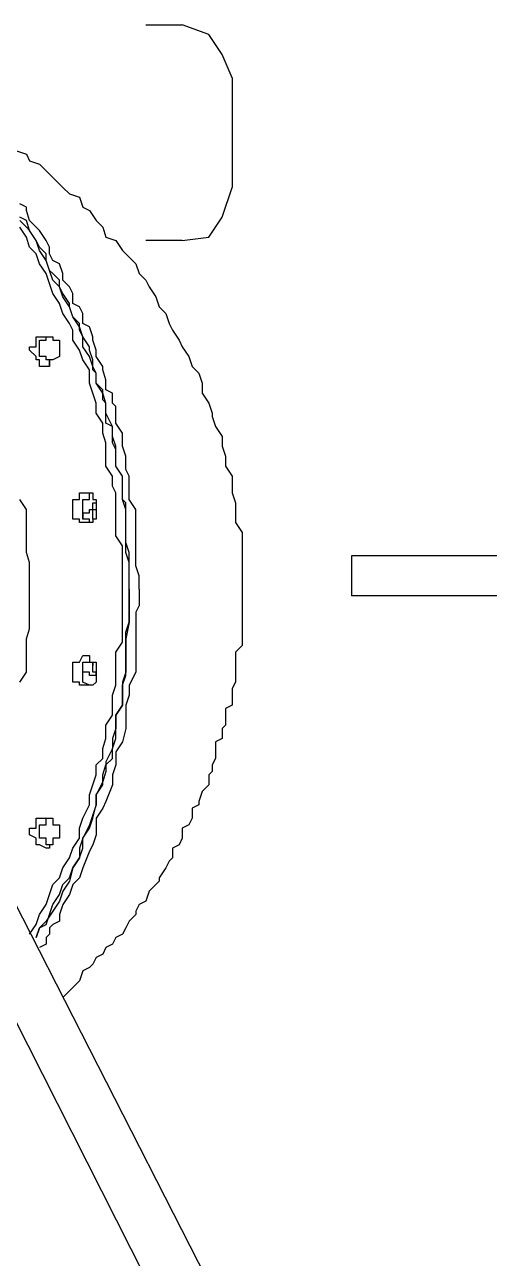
# Model space of a CAD drawing. Header units: millimetres. Extents: x 37084 to 180780, y -153145 to -16322.
# Drawn here: x 71658 to 71950, y -115575 to -114802 of the extents above; entities that cross this region are included whole.
import ezdxf

# ---------------------------------------------------------------- set-up
doc = ezdxf.new("R2010")
doc.units = ezdxf.units.MM
doc.header["$MEASUREMENT"] = 0
doc.linetypes.add('CONTINU', pattern=[0])
doc.layers.add('00', color=5, linetype='Continuous', lineweight=9)

# ---------------------------------------------------------------- blocks, each defined once
blk = doc.blocks.new('MBA')
at = {"color": 0, "linetype": 'ByBlock', "lineweight": 25}
for points in [[(1954022.77, 286516.1), (1954026.93, 286522.34), (1954029.01, 286528.58), (1954033.17, 286534.82), (1954035.25, 286541.06), (1954037.33, 286547.3), (1954041.49, 286551.46), (1954043.57, 286557.7), (1954047.73, 286563.94), (1954049.81, 286570.18), (1954053.97, 286576.42), (1954053.97, 286582.66), (1954056.05, 286588.9), (1954060.21, 286597.22), (1954060.21, 286603.47), (1954062.29, 286609.71), (1954064.37, 286615.95), (1954064.37, 286622.19), (1954068.53, 286626.35), (1954068.53, 286632.59), (1954070.61, 286638.83), (1954070.61, 286647.15), (1954074.77, 286653.39), (1954074.77, 286659.63), (1954074.77, 286665.87), (1954076.85, 286672.11), (1954076.85, 286678.35), (1954076.85, 286686.67), (1954076.85, 286692.91), (1954081.01, 286699.15), (1954081.01, 286705.39), (1954081.01, 286711.63), (1954081.01, 286719.95), (1954081.01, 286726.19), (1954081.01, 286732.44), (1954081.01, 286738.68), (1954081.01, 286744.92), (1954081.01, 286753.24), (1954081.01, 286759.48), (1954076.85, 286765.72), (1954076.85, 286771.96), (1954076.85, 286776.12), (1954076.85, 286786.52), (1954076.85, 286792.76), (1954074.77, 286796.92), (1954074.77, 286803.16), (1954070.61, 286809.4), (1954070.61, 286819.8), (1954070.61, 286823.96), (1954068.53, 286830.2), (1954068.53, 286836.44), (1954064.37, 286842.68), (1954064.37, 286848.92), (1954062.29, 286855.16), (1954060.21, 286861.41), (1954060.21, 286869.73), (1954056.05, 286875.97), (1954053.97, 286882.21), (1954049.81, 286888.45), (1954049.81, 286894.69), (1954047.73, 286898.85), (1954043.57, 286905.09), (1954041.49, 286911.33), (1954037.33, 286917.57), (1954035.25, 286923.81), (1954033.17, 286930.05), (1954029.01, 286936.29), (1954026.93, 286942.53), (1954022.77, 286946.69), (1954020.69, 286952.93), (1954016.52, 286959.17)], [(1954085.17, 286732.44), (1954085.17, 286734.52), (1954085.17, 286740.76), (1954085.17, 286747), (1954085.17, 286749.08), (1954085.17, 286755.32), (1954083.09, 286761.56), (1954083.09, 286765.72), (1954083.09, 286771.96), (1954083.09, 286774.04), (1954083.09, 286780.28), (1954083.09, 286786.52), (1954081.01, 286788.6), (1954081.01, 286794.84), (1954081.01, 286801.08), (1954081.01, 286803.16), (1954076.85, 286809.4), (1954076.85, 286813.56), (1954076.85, 286819.8), (1954074.77, 286823.96), (1954074.77, 286828.12), (1954074.77, 286834.36), (1954070.61, 286836.44), (1954070.61, 286842.68), (1954070.61, 286848.92), (1954068.53, 286851), (1954068.53, 286857.24), (1954064.37, 286861.41), (1954064.37, 286867.65), (1954062.29, 286869.73), (1954062.29, 286875.97), (1954060.21, 286882.21), (1954060.21, 286884.29), (1954056.05, 286890.53), (1954053.97, 286894.69), (1954053.97, 286898.85), (1954049.81, 286903.01), (1954047.73, 286909.25), (1954047.73, 286911.33), (1954043.57, 286917.57), (1954041.49, 286921.73), (1954041.49, 286925.89), (1954037.33, 286930.05), (1954035.25, 286932.13), (1954033.17, 286938.37), (1954033.17, 286942.53), (1954029.01, 286946.69), (1954026.93, 286950.85), (1954022.77, 286957.09), (1954020.69, 286959.17), (1954016.52, 286963.33)], [(1954026.93, 286514.02), (1954029.01, 286520.26), (1954033.17, 286522.34), (1954035.25, 286528.58), (1954037.33, 286534.82), (1954041.49, 286541.06), (1954043.57, 286547.3), (1954047.73, 286551.46), (1954049.81, 286557.7), (1954053.97, 286563.94), (1954056.05, 286570.18), (1954056.05, 286576.42), (1954060.21, 286582.66), (1954062.29, 286588.9), (1954064.37, 286597.22), (1954064.37, 286603.47), (1954068.53, 286609.71), (1954068.53, 286615.95), (1954070.61, 286622.19), (1954074.77, 286626.35), (1954074.77, 286632.59), (1954076.85, 286638.83), (1954076.85, 286645.07), (1954076.85, 286653.39), (1954081.01, 286659.63), (1954081.01, 286665.87), (1954081.01, 286672.11), (1954083.09, 286678.35), (1954083.09, 286684.59), (1954083.09, 286692.91), (1954083.09, 286699.15), (1954083.09, 286705.39), (1954085.17, 286711.63), (1954085.17, 286717.87), (1954085.17, 286726.19), (1954085.17, 286732.44), (1954085.17, 286738.68), (1954085.17, 286744.92), (1954085.17, 286749.08), (1954083.09, 286755.32), (1954083.09, 286765.72), (1954083.09, 286771.96), (1954083.09, 286776.12), (1954083.09, 286782.36), (1954081.01, 286788.6), (1954081.01, 286796.92), (1954081.01, 286803.16), (1954076.85, 286809.4), (1954076.85, 286815.64), (1954076.85, 286821.88), (1954074.77, 286828.12), (1954074.77, 286834.36), (1954070.61, 286842.68), (1954070.61, 286848.92), (1954068.53, 286855.16), (1954064.37, 286861.41), (1954064.37, 286867.65), (1954062.29, 286871.81), (1954060.21, 286878.05), (1954056.05, 286884.29), (1954056.05, 286890.53), (1954053.97, 286896.77), (1954049.81, 286903.01), (1954047.73, 286909.25), (1954043.57, 286915.49), (1954041.49, 286921.73), (1954037.33, 286925.89), (1954035.25, 286932.13), (1954033.17, 286938.37), (1954029.01, 286944.61), (1954026.93, 286950.85), (1954022.77, 286957.09), (1954020.69, 286963.33), (1954016.52, 286965.41)], [(1954091.41, 286732.44), (1954091.41, 286734.52), (1954091.41, 286740.76), (1954089.33, 286747), (1954089.33, 286749.08), (1954089.33, 286755.32), (1954089.33, 286759.48), (1954089.33, 286765.72), (1954089.33, 286771.96), (1954089.33, 286774.04), (1954089.33, 286780.28), (1954089.33, 286782.36), (1954085.17, 286788.6), (1954085.17, 286794.84), (1954085.17, 286796.92), (1954085.17, 286803.16), (1954083.09, 286807.32), (1954083.09, 286813.56), (1954083.09, 286815.64), (1954081.01, 286821.88), (1954081.01, 286828.12), (1954081.01, 286830.2), (1954076.85, 286836.44), (1954076.85, 286840.6), (1954076.85, 286846.84), (1954074.77, 286848.92), (1954074.77, 286855.16), (1954070.61, 286857.24), (1954070.61, 286863.49), (1954068.53, 286869.73), (1954068.53, 286871.81), (1954064.37, 286878.05), (1954064.37, 286882.21), (1954062.29, 286888.45), (1954062.29, 286890.53), (1954060.21, 286896.77), (1954056.05, 286898.85), (1954056.05, 286905.09), (1954053.97, 286909.25), (1954049.81, 286911.33), (1954049.81, 286917.57), (1954047.73, 286921.73), (1954043.57, 286925.89), (1954043.57, 286930.05), (1954041.49, 286936.29), (1954037.33, 286938.37), (1954035.25, 286942.53), (1954035.25, 286946.69), (1954033.17, 286950.85), (1954029.01, 286957.09), (1954026.93, 286959.17), (1954022.77, 286963.33), (1954020.69, 286969.57), (1954020.69, 286971.65), (1954016.52, 286973.73)], [(1954016.52, 286674.19), (1954020.69, 286680.43), (1954020.69, 286686.67), (1954020.69, 286690.83), (1954020.69, 286697.07), (1954020.69, 286701.23), (1954022.77, 286707.47), (1954022.77, 286713.71), (1954022.77, 286717.87), (1954022.77, 286722.03), (1954022.77, 286728.27), (1954022.77, 286734.52), (1954022.77, 286740.76), (1954022.77, 286747), (1954022.77, 286749.08), (1954020.69, 286755.32), (1954020.69, 286761.56), (1954020.69, 286767.8), (1954020.69, 286774.04), (1954020.69, 286776.12), (1954020.69, 286782.36), (1954016.52, 286788.6)], [(1954095.57, 287086.06), (1954118.45, 287086.06)], [(1954149.65, 287052.78), (1954143.41, 287067.34), (1954135.09, 287079.82), (1954118.45, 287086.06)], [(1954149.65, 287052.78), (1954149.65, 286984.13)], [(1954014.44, 287007.02), (1954020.69, 287004.94), (1954022.77, 287000.78), (1954029.01, 286998.7), (1954035.25, 286992.46), (1954037.33, 286990.37), (1954043.57, 286984.13), (1954047.73, 286979.97), (1954053.97, 286977.89), (1954056.05, 286971.65), (1954060.21, 286969.57), (1954064.37, 286963.33), (1954068.53, 286959.17), (1954070.61, 286952.93), (1954076.85, 286950.85), (1954081.01, 286944.61), (1954083.09, 286942.53), (1954089.33, 286936.29), (1954091.41, 286930.05), (1954095.57, 286925.89), (1954097.65, 286921.73), (1954101.81, 286915.49), (1954103.89, 286909.25), (1954108.05, 286905.09), (1954110.13, 286898.85), (1954112.21, 286894.69), (1954116.37, 286888.45), (1954118.45, 286884.29), (1954122.61, 286878.05), (1954124.69, 286871.81), (1954128.85, 286867.65), (1954130.93, 286861.41), (1954130.93, 286855.16), (1954135.09, 286848.92), (1954137.17, 286842.68), (1954137.17, 286840.6), (1954139.25, 286834.36), (1954143.41, 286828.12), (1954143.41, 286821.88), (1954145.49, 286815.64), (1954145.49, 286809.4), (1954149.65, 286803.16), (1954149.65, 286796.92), (1954149.65, 286792.76), (1954151.74, 286786.52), (1954151.74, 286780.28), (1954151.74, 286774.04), (1954155.9, 286767.8), (1954155.9, 286761.56), (1954155.9, 286755.32), (1954155.9, 286749.08), (1954155.9, 286744.92), (1954155.9, 286738.68), (1954155.9, 286732.44)], [(1954118.45, 286950.85), (1954135.09, 286952.93), (1954143.41, 286965.41), (1954149.65, 286984.13)], [(1954118.45, 286950.85), (1954095.57, 286950.85)], [(1954026.93, 286878.05), (1954022.77, 286882.21), (1954022.77, 286884.29), (1954026.93, 286884.29), (1954026.93, 286888.45), (1954026.93, 286890.53), (1954029.01, 286890.53), (1954033.17, 286890.53)], [(1954033.17, 286878.05), (1954029.01, 286878.05), (1954029.01, 286882.21), (1954029.01, 286884.29), (1954029.01, 286888.45), (1954033.17, 286888.45), (1954033.17, 286890.53), (1954035.25, 286890.53)], [(1954033.17, 286890.53), (1954035.25, 286890.53), (1954037.33, 286890.53), (1954037.33, 286888.45), (1954041.49, 286888.45)], [(1954041.49, 286888.45), (1954041.49, 286884.29), (1954041.49, 286882.21), (1954041.49, 286878.05), (1954037.33, 286875.97), (1954035.25, 286875.97), (1954035.25, 286871.81), (1954033.17, 286871.81)], [(1954033.17, 286871.81), (1954029.01, 286871.81), (1954029.01, 286875.97), (1954026.93, 286875.97), (1954026.93, 286878.05)], [(1954035.25, 286871.81), (1954035.25, 286875.97), (1954033.17, 286875.97), (1954033.17, 286878.05)], [(1954049.81, 286780.28), (1954049.81, 286782.36), (1954049.81, 286786.52), (1954049.81, 286788.6), (1954053.97, 286788.6), (1954053.97, 286792.76), (1954056.05, 286792.76), (1954060.21, 286792.76)], [(1954056.05, 286780.28), (1954056.05, 286782.36), (1954056.05, 286786.52), (1954056.05, 286788.6), (1954060.21, 286788.6), (1954060.21, 286792.76)], [(1954060.21, 286792.76), (1954062.29, 286792.76), (1954062.29, 286788.6), (1954064.37, 286788.6), (1954064.37, 286786.52)], [(1954056.05, 286780.28), (1954060.21, 286780.28), (1954060.21, 286782.36), (1954062.29, 286782.36), (1954062.29, 286786.52), (1954064.37, 286786.52)], [(1954064.37, 286786.52), (1954064.37, 286782.36), (1954064.37, 286780.28), (1954064.37, 286776.12), (1954062.29, 286776.12), (1954062.29, 286774.04), (1954060.21, 286774.04)], [(1954064.37, 286786.52), (1954064.37, 286782.36)], [(1954064.37, 286786.52), (1954064.37, 286782.36)], [(1954060.21, 286774.04), (1954056.05, 286774.04), (1954053.97, 286774.04), (1954053.97, 286776.12), (1954049.81, 286776.12), (1954049.81, 286780.28)], [(1954056.05, 286780.28), (1954056.05, 286776.12)], [(1954060.21, 286774.04), (1954060.21, 286776.12), (1954056.05, 286776.12), (1954056.05, 286780.28)], [(1954062.29, 286776.12), (1954062.29, 286780.28), (1954062.29, 286782.36), (1954064.37, 286782.36)], [(1954062.29, 286776.12), (1954062.29, 286774.04)], [(1954064.37, 286782.36), (1954064.37, 286780.28)], [(1954363.91, 286753.24), (1954224.54, 286753.24)], [(1954224.54, 286753.24), (1954224.54, 286728.27)], [(1954085.17, 286732.44), (1954085.17, 286722.03), (1954085.17, 286717.87), (1954085.17, 286711.63), (1954083.09, 286701.23), (1954083.09, 286697.07), (1954083.09, 286690.83), (1954083.09, 286680.43), (1954081.01, 286674.19), (1954081.01, 286665.87), (1954081.01, 286659.63), (1954076.85, 286653.39), (1954076.85, 286645.07), (1954074.77, 286638.83), (1954074.77, 286632.59), (1954070.61, 286624.27), (1954070.61, 286618.03), (1954068.53, 286611.79), (1954064.37, 286603.47), (1954064.37, 286597.22), (1954062.29, 286590.98), (1954060.21, 286584.74), (1954056.05, 286576.42), (1954053.97, 286570.18), (1954053.97, 286563.94), (1954049.81, 286557.7), (1954047.73, 286549.38), (1954043.57, 286543.14), (1954041.49, 286536.9), (1954037.33, 286530.66), (1954033.17, 286524.42), (1954029.01, 286520.26), (1954026.93, 286514.02)], [(1954091.41, 286732.44), (1954091.41, 286722.03), (1954089.33, 286717.87), (1954089.33, 286711.63), (1954089.33, 286701.23), (1954089.33, 286697.07), (1954089.33, 286686.67), (1954089.33, 286680.43), (1954085.17, 286672.11), (1954085.17, 286665.87), (1954083.09, 286659.63), (1954083.09, 286651.31), (1954083.09, 286645.07), (1954081.01, 286636.75), (1954076.85, 286630.51), (1954076.85, 286622.19), (1954074.77, 286615.95), (1954074.77, 286609.71), (1954070.61, 286599.31), (1954068.53, 286595.14), (1954064.37, 286588.9), (1954064.37, 286578.5), (1954062.29, 286572.26), (1954060.21, 286568.1), (1954056.05, 286557.7), (1954053.97, 286551.46), (1954049.81, 286547.3), (1954047.73, 286541.06), (1954043.57, 286534.82), (1954041.49, 286528.58), (1954041.49, 286524.42), (1954037.33, 286522.34), (1954035.25, 286520.26), (1954035.25, 286516.1), (1954033.17, 286514.02), (1954033.17, 286509.86), (1954029.01, 286507.78)], [(1954155.9, 286732.44), (1954155.9, 286726.19), (1954155.9, 286722.03), (1954155.9, 286717.87), (1954155.9, 286713.71), (1954155.9, 286711.63), (1954155.9, 286705.39), (1954155.9, 286701.23), (1954155.9, 286697.07), (1954151.74, 286692.91), (1954151.74, 286686.67), (1954151.74, 286684.59), (1954151.74, 286678.35), (1954151.74, 286674.19), (1954149.65, 286670.03), (1954149.65, 286665.87), (1954149.65, 286659.63), (1954145.49, 286657.55), (1954145.49, 286651.31), (1954145.49, 286647.15), (1954143.41, 286645.07), (1954143.41, 286638.83), (1954139.25, 286636.75), (1954139.25, 286630.51), (1954139.25, 286626.35), (1954137.17, 286622.19), (1954137.17, 286618.03), (1954135.09, 286615.95), (1954135.09, 286609.71), (1954130.93, 286605.55), (1954128.85, 286599.31), (1954128.85, 286597.22), (1954124.69, 286595.14), (1954124.69, 286588.9), (1954122.61, 286584.74), (1954118.45, 286582.66), (1954118.45, 286576.42), (1954116.37, 286572.26), (1954112.21, 286570.18), (1954112.21, 286563.94), (1954110.13, 286561.86), (1954108.05, 286557.7), (1954103.89, 286551.46), (1954103.89, 286549.38), (1954101.81, 286547.3), (1954097.65, 286543.14), (1954095.57, 286536.9), (1954091.41, 286534.82), (1954089.33, 286530.66), (1954089.33, 286528.58), (1954085.17, 286524.42), (1954083.09, 286520.26), (1954081.01, 286516.1), (1954076.85, 286514.02), (1954074.77, 286509.86), (1954070.61, 286507.78), (1954068.53, 286503.62), (1954064.37, 286501.54), (1954062.29, 286497.38), (1954060.21, 286495.3), (1954056.05, 286493.22), (1954053.97, 286486.98), (1954049.81, 286482.82), (1954047.73, 286480.74), (1954043.57, 286476.58)], [(1954363.91, 286728.27), (1954224.54, 286728.27)], [(1954049.81, 286680.43), (1954049.81, 286684.59), (1954049.81, 286686.67), (1954053.97, 286686.67), (1954056.05, 286690.83), (1954060.21, 286690.83)], [(1954060.21, 286690.83), (1954060.21, 286686.67), (1954062.29, 286686.67), (1954064.37, 286686.67), (1954064.37, 286684.59), (1954064.37, 286680.43)], [(1954056.05, 286680.43), (1954056.05, 286684.59), (1954056.05, 286686.67), (1954060.21, 286686.67)], [(1954064.37, 286678.35), (1954062.29, 286678.35), (1954060.21, 286678.35), (1954060.21, 286680.43), (1954056.05, 286680.43), (1954056.05, 286684.59)], [(1954062.29, 286686.67), (1954062.29, 286684.59)], [(1954064.37, 286678.35), (1954064.37, 286680.43), (1954062.29, 286680.43), (1954062.29, 286684.59), (1954062.29, 286686.67)], [(1953939.56, 286680.43), (1954191.26, 286187.43)], [(1954060.21, 286672.11), (1954056.05, 286672.11), (1954053.97, 286672.11), (1954053.97, 286674.19), (1954049.81, 286674.19), (1954049.81, 286678.35), (1954049.81, 286680.43)], [(1954060.21, 286672.11), (1954056.05, 286674.19), (1954056.05, 286678.35), (1954056.05, 286680.43)], [(1954064.37, 286680.43), (1954064.37, 286678.35), (1954064.37, 286674.19), (1954062.29, 286672.11), (1954060.21, 286672.11)], [(1954064.37, 286678.35), (1954064.37, 286674.19)], [(1954064.37, 286678.35), (1954064.37, 286674.19)], [(1954064.37, 286678.35), (1954064.37, 286674.19)], [(1953910.44, 286665.87), (1954160.06, 286172.87)], [(1954022.77, 286582.66), (1954026.93, 286582.66), (1954026.93, 286584.74), (1954026.93, 286588.9), (1954029.01, 286588.9), (1954033.17, 286588.9)], [(1954033.17, 286570.18), (1954029.01, 286572.26), (1954026.93, 286572.26), (1954026.93, 286576.42), (1954022.77, 286578.5), (1954022.77, 286582.66)], [(1954029.01, 286582.66), (1954029.01, 286584.74), (1954033.17, 286584.74), (1954033.17, 286588.9), (1954035.25, 286588.9)], [(1954035.25, 286572.26), (1954033.17, 286572.26), (1954033.17, 286576.42), (1954029.01, 286576.42), (1954029.01, 286578.5), (1954029.01, 286582.66)], [(1954033.17, 286588.9), (1954035.25, 286588.9), (1954037.33, 286588.9), (1954037.33, 286584.74), (1954041.49, 286584.74), (1954041.49, 286582.66), (1954041.49, 286578.5)], [(1954041.49, 286578.5), (1954041.49, 286576.42), (1954037.33, 286576.42), (1954037.33, 286572.26), (1954035.25, 286572.26), (1954035.25, 286570.18), (1954033.17, 286570.18)]]:
    blk.add_lwpolyline(points, dxfattribs=at)

msp = doc.modelspace()

# ---------------------------------------------------------------- block references
at = {"layer": '00', "linetype": 'CONTINU', "lineweight": 20}
msp.add_blockref('MBA', (-1882361.32, -401888.42, 0), dxfattribs=at)

doc.saveas('drawing.dxf')
